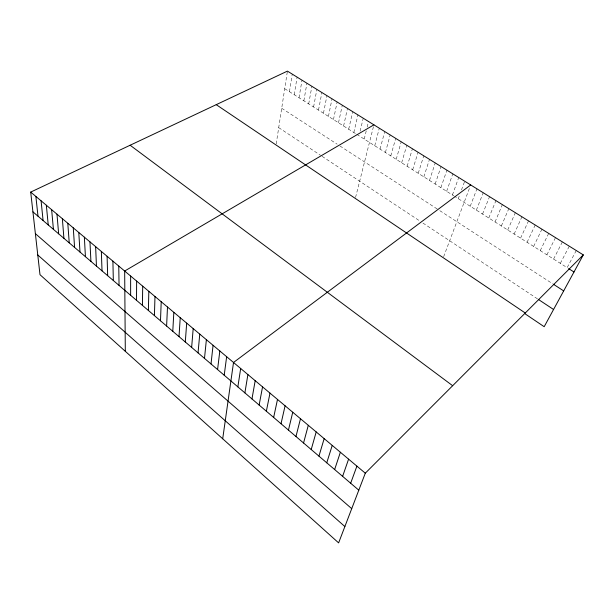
<?xml version="1.0" encoding="UTF-8"?>
<svg xmlns="http://www.w3.org/2000/svg" width="614" height="614" viewBox="0 0 614 614"><rect width="100%" height="100%" fill="white"/><g stroke="black" fill="none" stroke-linecap="round" stroke-linejoin="round"><path stroke-width="0.46" stroke-dasharray="3.07 2.3" d="M276.2 143.937L287.421 71.117M289.455 91.693L292.256 74.117M294.221 94.717L297.115 77.134M299.018 97.756L302.011 80.173M303.846 100.811L306.931 83.235M308.704 103.889L311.889 86.313M313.593 106.989L316.878 89.414M318.512 110.106L321.889 92.53M323.463 113.245L326.947 95.661M328.444 116.399L332.028 98.823M333.463 119.576L337.147 102.001M338.506 122.777L342.297 105.201M343.587 125.993L347.478 108.417M348.698 129.232L352.697 111.656M353.841 132.494L357.947 114.918M360.126 131.15L363.235 118.203M364.225 139.071L366.274 130.751M367.187 127.06L368.553 121.511M355.567 197.386L373.911 124.834M374.747 145.741L379.298 128.188M380.058 149.11L384.725 131.557M385.408 152.495L390.189 134.95M390.788 155.91L395.692 138.365M396.207 159.341L401.226 141.803M401.663 162.794L406.806 145.265M407.151 166.279L412.416 148.757M412.677 169.779L418.065 152.264M418.241 173.302L423.76 155.795M423.844 176.855L429.485 159.356M429.485 180.424L435.249 162.94M435.165 184.023L441.059 166.547M440.875 187.646L446.908 170.178M446.631 191.292L452.794 173.839M452.426 194.968L458.727 177.515M458.259 198.66L459.226 196.05M461.475 189.941L464.698 181.23M443.646 256.698L469.395 188.444M470.232 206.243L476.948 188.836M476.364 210.134L483.233 192.742M482.55 214.056L489.558 196.672M488.775 218.001L495.935 200.632M495.045 221.969L502.359 204.623M501.362 225.975L508.829 208.637M507.724 230.004L515.353 212.69M514.133 234.064L521.915 216.773M520.588 238.155L528.531 220.879M527.088 242.277L535.201 225.023M533.643 246.429L541.916 229.191M540.243 250.612L548.686 233.397M546.89 254.825L555.501 237.626M553.59 259.07L562.37 241.893M560.336 263.345L569.293 246.199M576.27 250.527L567.136 267.65L454.613 196.35M284.712 88.692L356.059 133.898M356.795 134.366L453.884 195.889M281.696 108.256L337.132 144.16M339.964 146.002L438.196 209.62M439.793 210.663L552.631 283.745M278.71 127.635L320.523 155.296M322.12 156.355L419.853 221.017M422.939 223.059L537.496 298.857"/><path stroke-width="0.92" d="M136.508 300.315L136.638 281.082M142.425 305.373L142.701 286.178M148.388 310.469L148.818 291.32M154.413 315.611L154.989 296.501M160.484 320.792L161.213 301.735M166.609 326.026L167.492 307.008M172.78 331.299L173.831 312.334M179.012 336.625L180.224 317.699M185.298 341.99L186.679 323.125M191.645 347.409L193.187 328.59M198.038 352.873L199.757 334.108M204.493 358.384L206.381 339.68M211.009 363.948L213.073 345.298M217.579 369.559L219.827 350.97M224.21 375.223L226.643 356.696M222.705 438.78L233.52 362.475L470.708 184.96M237.856 386.881L240.673 368.484M244.886 392.876L247.895 374.555M251.97 398.931L255.186 380.68M259.131 405.048L262.554 386.866M266.353 411.219L269.991 393.113M273.652 417.451L277.497 399.422M281.02 423.737L285.088 405.8M288.457 430.092L292.748 412.232M295.963 436.508L300.484 418.733M303.554 442.986L308.297 425.302M311.214 449.525L316.195 431.934M318.942 456.133L324.169 438.634M326.755 462.802L332.228 445.403M334.645 469.541L340.371 452.242M342.62 476.349L348.591 459.149M350.663 483.226L356.903 466.133M583.3 254.894L365.299 473.187L338.621 542.883L39.994 274.688L30.7 192.09L287.421 71.117L583.3 254.894L544.181 326.709L525.454 314.076M373.911 124.834L124.665 271.027L125.31 351.308M568.656 268.617L573.983 271.994M553.36 284.221L563.683 290.906M538.294 299.386L553.559 309.487M216.228 104.664L525.262 313.01M130.13 145.234L452.656 385.715M30.7 192.09L365.299 473.187M32.926 211.853L358.799 490.172M35.374 233.642L351.722 508.661M37.776 254.979L344.876 526.551M35.873 196.434L37.991 216.174M41.084 200.809L43.095 220.541M46.334 205.222L48.237 224.931M51.637 209.673L53.426 229.36M56.979 214.163L58.652 233.827M62.359 218.684L63.925 238.324M67.793 223.25L69.236 242.86M73.266 227.848L74.593 247.434M78.784 232.483L79.989 252.047M84.356 237.165L85.43 256.698M89.966 241.878L90.918 261.387M95.63 246.636L96.452 266.108M101.341 251.433L102.031 270.874M107.097 256.268L107.657 275.678M112.907 261.15L113.329 280.529M118.763 266.069L119.055 285.41M130.628 276.039L130.636 295.311"/></g></svg>
